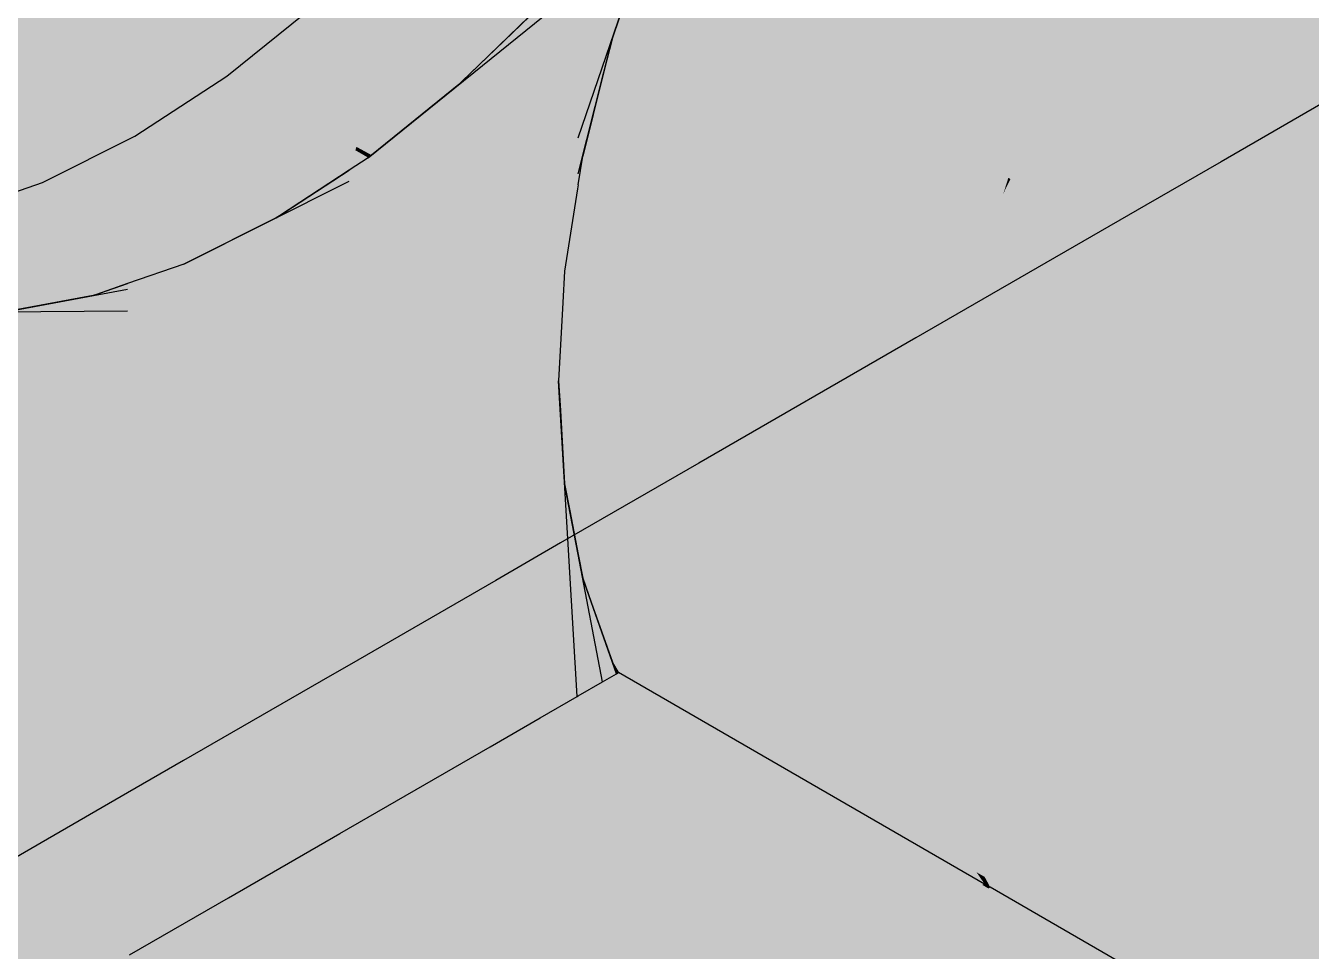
# Model space of a CAD drawing. Extents: x 0 to 297, y 0 to 210.
# Drawn here: x 206.05 to 212.49, y 155.5 to 160.14 of the extents above; entities that cross this region are included whole.
import ezdxf

# ---------------------------------------------------------------- set-up
doc = ezdxf.new("R2010")
doc.units = 0
doc.layers.add('SOMBRA', color=8, linetype='CONTINUOUS')
doc.layers.add('VISIBLE', color=7, linetype='CONTINUOUS')

msp = doc.modelspace()

# ---------------------------------------------------------------- linework, layer by layer
at = {"layer": 'SOMBRA', "color": 253}
for points in [[(205.2475, 159.1121), (205.2375, 160.1521), (206.6005, 163.665)], [(205.6854, 159.1933), (205.2475, 159.1121), (206.6005, 163.665)], [(206.139, 159.351), (205.6854, 159.1933), (206.6005, 163.665)], [(206.6005, 159.5825), (206.139, 159.351), (206.6005, 163.665)], [(207.5156, 160.2499), (207.062, 159.8838), (206.6005, 163.665)], [(207.062, 159.8838), (206.6005, 159.5825), (206.6005, 163.665)], [(208.7313, 160.1039), (210.5104, 161.2658), (210.5104, 160.781)], [(208.7313, 160.2521), (210.5104, 161.2658), (208.7313, 160.1039)], [(208.7313, 159.8884), (210.5104, 160.781), (210.5104, 160.2167)], [(208.7313, 160.1039), (210.5104, 160.781), (208.7313, 159.8884)], [(212.0376, 159.8315), (211.6613, 160.6168), (212.0376, 160.7476)], [(213.4002, 160.2423), (212.0376, 159.8315), (212.0376, 160.7476)], [(211.6613, 159.7618), (210.5104, 160.2167), (211.6613, 160.6168)], [(212.0376, 159.8315), (211.6613, 159.7618), (211.6613, 160.6168)], [(210.0997, 160.1504), (211.1946, 159.9785), (210.2376, 160.5673)], [(211.2855, 160.2065), (210.2376, 160.5673), (211.1946, 159.9785)], [(211.2855, 160.2065), (211.4316, 160.1221), (211.6812, 160.4385)], [(211.4316, 160.1221), (212.4021, 159.9945), (211.6812, 160.4385)], [(212.5404, 160.2355), (211.6812, 160.4385), (212.4021, 159.9945)], [(208.7313, 160.3346), (208.7313, 160.2521), (208.2227, 159.8417)], [(208.7313, 160.2521), (208.7313, 160.1039), (207.7691, 159.4756)], [(213.4002, 160.2423), (212.9967, 160.0093), (212.0376, 159.8315)], [(213.4935, 159.6853), (212.5404, 160.2355), (212.4021, 159.9945)], [(210.5104, 159.5484), (208.7313, 159.5981), (210.5104, 160.2167)], [(208.7313, 159.8884), (210.5104, 160.2167), (208.7313, 159.5981)], [(211.6613, 159.7618), (210.5104, 159.5484), (210.5104, 160.2167)], [(211.4316, 160.1221), (211.2855, 160.2065), (211.1946, 159.9785)], [(207.6729, 159.4128), (208.7313, 160.1039), (208.7313, 159.8884)], [(210.0997, 160.1504), (211.0454, 159.6044), (211.1946, 159.9785)], [(211.4316, 160.1221), (211.1946, 159.9785), (211.2995, 159.914)], [(212.2155, 159.6695), (211.4316, 160.1221), (211.2995, 159.914)], [(211.4316, 160.1221), (212.2155, 159.6695), (212.4021, 159.9945)], [(211.0454, 159.6044), (211.2995, 159.914), (211.1946, 159.9785)], [(212.0376, 159.8315), (212.9967, 160.0093), (212.0376, 159.4556)], [(212.2155, 159.6695), (213.3205, 159.4287), (212.4021, 159.9945)], [(213.4935, 159.6853), (212.4021, 159.9945), (213.3205, 159.4287)], [(211.0454, 159.6044), (211.0875, 159.5801), (211.2995, 159.914)], [(211.0875, 159.5801), (212.0992, 159.422), (211.2995, 159.914)], [(212.2155, 159.6695), (211.2995, 159.914), (212.0992, 159.422)], [(207.6729, 159.3575), (208.7313, 159.8884), (208.7313, 159.5981)], [(207.6729, 159.4128), (208.7313, 159.8884), (207.6729, 159.3575)], [(211.6613, 159.7618), (212.0376, 159.8315), (212.0376, 159.4556)], [(210.5104, 159.5484), (211.6613, 159.7618), (211.6613, 159.2383)], [(211.6613, 159.7618), (212.0376, 159.4556), (211.6613, 159.2383)], [(213.1279, 159.1428), (212.2155, 159.6695), (212.0992, 159.422)], [(212.2155, 159.6695), (213.1279, 159.1428), (213.3205, 159.4287)], [(208.7313, 159.2186), (207.6729, 159.2302), (208.7313, 159.5981)], [(207.6729, 159.3575), (208.7313, 159.5981), (207.6729, 159.2302)], [(210.5104, 159.5484), (208.7313, 159.2186), (208.7313, 159.5981)], [(211.0875, 159.5801), (211.9418, 159.0869), (212.0992, 159.422)], [(208.7313, 159.2186), (210.5104, 159.5484), (210.5104, 158.7399)], [(210.5104, 159.5484), (211.6613, 159.2383), (210.802, 158.7422)], [(210.5104, 159.5484), (210.802, 158.7422), (210.5104, 158.7399)], [(207.6729, 159.4128), (207.6729, 159.3575), (207.3076, 159.1742)], [(211.9418, 159.0869), (212.9831, 158.8782), (212.0992, 159.422)], [(213.1279, 159.1428), (212.0992, 159.422), (212.9831, 158.8782)], [(207.6729, 159.3575), (207.6729, 159.2302), (206.8461, 158.9427)], [(207.6729, 159.0224), (206.5648, 158.8449), (207.6729, 159.2302)], [(208.7313, 159.2186), (207.6729, 159.0224), (207.6729, 159.2302)], [(207.6729, 159.0224), (208.7313, 159.2186), (208.7313, 158.7258)], [(208.7313, 159.2186), (210.5104, 158.7399), (208.7313, 158.7258)], [(211.9418, 159.0869), (212.8198, 158.5799), (212.9831, 158.8782)], [(206.5648, 158.817), (207.6729, 159.0224), (207.6729, 158.7174)], [(207.6729, 159.0224), (206.5648, 158.817), (206.5648, 158.8449)], [(207.6729, 159.0224), (208.7313, 158.7258), (207.6729, 158.7174)], [(204.9471, 158.8659), (206.5648, 158.1617), (206.5648, 157.6275)], [(204.9471, 158.8659), (206.5648, 157.6275), (204.9471, 158.8234)], [(204.9471, 158.8234), (206.5648, 157.6275), (206.5648, 156.779)], [(204.9471, 158.8234), (206.5648, 156.779), (204.9471, 158.6406)], [(206.5648, 158.817), (206.5648, 158.7087), (205.9546, 158.7038)], [(206.5648, 158.817), (206.3925, 158.785), (206.5648, 158.8449)], [(206.5648, 158.817), (207.6729, 158.7174), (206.5648, 158.7087)], [(206.5648, 158.5015), (206.5648, 158.1617), (205.1553, 158.7752)], [(208.7313, 158.7258), (210.5104, 158.7399), (210.5104, 158.5739)], [(210.5104, 158.7399), (210.802, 158.7422), (210.5104, 158.5739)], [(206.5648, 158.7087), (206.5648, 158.5015), (205.5398, 158.7006)], [(206.5648, 158.7087), (207.6729, 158.7174), (207.6729, 158.2863)], [(206.5648, 158.7087), (207.6729, 158.2863), (206.5648, 158.5015)], [(207.6729, 158.7174), (208.7313, 158.7258), (208.7313, 158.0808)], [(207.6729, 158.7174), (208.7313, 158.0808), (207.6729, 158.2863)], [(208.7313, 158.7258), (210.5104, 158.5739), (209.4235, 157.9464)], [(208.7313, 158.7258), (209.4235, 157.9464), (208.7313, 158.0808)], [(204.9471, 158.6406), (206.5648, 156.2959), (206.1636, 156.0643)], [(204.9471, 158.6406), (206.5648, 156.779), (206.5648, 156.2959)], [(204.9471, 158.6406), (206.1636, 156.0643), (204.9471, 158.2104)], [(206.5648, 158.5015), (207.6729, 158.2863), (207.6729, 157.6793)], [(206.5648, 158.5015), (207.6729, 157.6793), (206.5648, 158.1617)], [(207.6729, 158.2863), (208.7313, 157.5467), (208.4073, 157.3597)], [(207.6729, 158.2863), (208.7313, 158.0808), (208.7313, 157.5467)], [(207.6729, 158.2863), (208.4073, 157.3597), (207.6729, 157.6793)], [(204.9471, 158.2104), (206.1636, 156.0643), (205.5022, 155.6824)], [(206.5648, 158.1617), (207.6729, 156.9357), (207.5761, 156.8798)], [(206.5648, 158.1617), (207.6729, 157.6793), (207.6729, 156.9357)], [(206.5648, 158.1617), (207.5761, 156.8798), (206.5648, 157.6275)], [(208.7313, 158.0808), (209.4235, 157.9464), (208.7313, 157.5467)], [(207.6729, 157.6793), (208.4073, 157.3597), (207.6729, 156.9357)], [(206.5648, 157.6275), (207.5761, 156.8798), (206.8444, 156.4573)], [(206.5648, 157.6275), (206.8444, 156.4573), (206.5648, 156.779)], [(206.5648, 156.779), (206.8444, 156.4573), (206.5648, 156.2959)]]:
    msp.add_solid(points, dxfattribs=at)
at = {"layer": 'SOMBRA', "color": 252}
for points in [[(205.2148, 159.8825), (206.574, 163.1257), (205.8934, 163.2567)], [(205.2148, 159.8825), (206.574, 160.77), (206.574, 163.1257)], [(206.574, 159.9658), (208.8198, 161.7783), (208.8198, 162.2366)], [(206.574, 159.9658), (208.8198, 162.2366), (206.574, 160.77)], [(206.574, 159.192), (208.8198, 161.3689), (208.8198, 161.7783)], [(206.574, 159.192), (208.8198, 161.7783), (206.574, 159.9658)], [(206.574, 158.4235), (208.8198, 160.999), (208.8198, 161.3689)], [(206.574, 158.4235), (208.8198, 161.3689), (206.574, 159.192)], [(206.574, 157.6321), (208.8198, 160.6615), (208.8198, 160.999)], [(206.574, 157.6321), (208.8198, 160.999), (206.574, 158.4235)], [(208.8198, 160.0665), (209.1665, 160.7233), (209.1665, 160.9029)], [(208.8198, 160.0665), (209.1665, 160.9029), (208.8198, 160.3516)], [(205.2148, 158.869), (206.574, 159.9658), (206.574, 160.77)], [(205.2148, 158.869), (206.574, 160.77), (205.2148, 159.8825)], [(208.8198, 159.8062), (209.1665, 160.6056), (209.1665, 160.7233)], [(208.8198, 159.8062), (209.1665, 160.7233), (208.8198, 160.0665)], [(206.574, 156.7808), (208.8198, 160.3516), (208.8198, 160.6615)], [(206.574, 156.7808), (208.8198, 160.6615), (206.574, 157.6321)], [(208.8198, 159.5757), (209.1665, 160.6056), (208.8198, 159.8062)], [(208.8198, 159.5757), (209.1665, 160.5878), (209.1665, 160.6056)], [(208.991, 160.0754), (210.0452, 159.9444), (209.1371, 160.5019)], [(210.0997, 160.1504), (209.1371, 160.5019), (210.0452, 159.9444)], [(206.574, 155.8129), (208.8198, 160.0665), (208.8198, 160.3516)], [(206.574, 155.8129), (208.8198, 160.3516), (206.574, 156.7808)], [(207.8578, 160.0638), (207.5156, 160.2499), (207.5517, 160.2849)], [(207.8578, 160.0638), (207.5517, 160.2849), (207.9157, 160.3003)], [(207.8578, 160.0638), (207.9157, 160.3003), (208.5548, 160.3272)], [(207.8578, 160.0638), (208.5548, 160.3272), (208.6606, 160.2661)], [(207.7096, 159.53), (207.062, 159.8838), (207.5156, 160.2499)], [(207.8553, 160.0537), (207.5156, 160.2499), (207.8578, 160.0638)], [(207.7096, 159.53), (207.5156, 160.2499), (207.8553, 160.0537)], [(207.8578, 160.0638), (208.6606, 160.2661), (208.2383, 159.8568)], [(211.0454, 159.6044), (210.0997, 160.1504), (210.0452, 159.9444)], [(208.8198, 159.8062), (208.8198, 160.0665), (206.574, 155.8129)], [(207.7096, 159.53), (207.8553, 160.0537), (208.2227, 159.8417)], [(208.2227, 159.8417), (207.8553, 160.0537), (207.8578, 160.0638)], [(208.2227, 159.8417), (207.8578, 160.0638), (208.2383, 159.8568)], [(208.8198, 159.3942), (208.991, 160.0754), (208.8198, 159.5757)], [(209.9358, 159.5299), (208.991, 160.0754), (208.9485, 159.9064)], [(208.991, 160.0754), (209.9358, 159.5299), (210.0452, 159.9444)], [(205.2148, 157.8746), (206.574, 159.192), (206.574, 159.9658)], [(205.2148, 157.8746), (206.574, 159.9658), (205.2148, 158.869)], [(214.6526, 158.7111), (212.0376, 159.4556), (212.9967, 160.0093)], [(208.8423, 159.4839), (209.896, 159.3267), (208.9485, 159.9064)], [(209.9358, 159.5299), (208.9485, 159.9064), (209.896, 159.3267)], [(209.9358, 159.5299), (210.9729, 159.3749), (210.0452, 159.9444)], [(211.0454, 159.6044), (210.0452, 159.9444), (210.9729, 159.3749)], [(206.6005, 159.5825), (207.062, 159.8838), (207.7048, 159.5127)], [(207.7048, 159.5127), (207.062, 159.8838), (207.7096, 159.53)], [(207.7096, 159.53), (208.2227, 159.8417), (207.7853, 159.4887)], [(208.8198, 159.8062), (206.574, 155.4847), (207.0694, 155.7707)], [(208.8198, 159.8062), (206.574, 155.8129), (206.574, 155.4847)], [(208.8198, 159.5757), (208.8198, 159.8062), (207.0694, 155.7707)], [(206.139, 159.351), (206.6005, 159.5825), (207.3076, 159.1742)], [(206.6005, 159.5825), (207.7048, 159.5127), (207.6729, 159.4128)], [(206.6005, 159.5825), (207.6729, 159.4128), (207.3241, 159.185)], [(207.3076, 159.1742), (206.6005, 159.5825), (207.3241, 159.185)], [(208.8198, 159.5757), (207.0694, 155.7707), (207.6263, 156.0923)], [(208.8198, 159.3942), (208.8198, 159.5757), (207.6263, 156.0923)], [(211.0875, 159.5801), (211.0454, 159.6044), (210.9729, 159.3749)], [(211.0875, 159.5801), (210.9729, 159.3749), (210.9834, 159.3685)], [(211.9418, 159.0869), (211.0875, 159.5801), (210.9834, 159.3685)], [(207.7048, 159.5127), (207.7691, 159.4756), (207.6729, 159.4128)], [(207.7691, 159.4756), (207.7048, 159.5127), (207.7096, 159.53)], [(207.7691, 159.4756), (207.7096, 159.53), (207.7853, 159.4887)], [(210.8135, 159.0232), (209.9358, 159.5299), (209.896, 159.3267)], [(209.9358, 159.5299), (210.8135, 159.0232), (210.9484, 159.2974)], [(209.9358, 159.5299), (210.9484, 159.2974), (210.9729, 159.3749)], [(208.8198, 159.3401), (208.8423, 159.4839), (208.8198, 159.3942)], [(209.8167, 158.9213), (208.8423, 159.4839), (208.8198, 159.3401)], [(208.8423, 159.4839), (209.8167, 158.9213), (209.896, 159.3267)], [(213.9582, 157.8982), (211.6613, 159.2383), (212.0376, 159.4556)], [(213.9582, 157.8982), (212.0376, 159.4556), (214.6526, 158.7111)], [(208.8198, 159.3942), (207.6263, 156.0923), (208.0516, 156.3378)], [(208.8198, 159.3401), (208.8198, 159.3942), (208.0516, 156.3378)], [(206.2219, 158.8947), (205.6854, 159.1933), (206.139, 159.351)], [(206.139, 159.351), (207.3076, 159.1742), (206.8626, 158.951)], [(206.8461, 158.9427), (206.139, 159.351), (206.8626, 158.951)], [(206.2219, 158.8947), (206.139, 159.351), (206.8461, 158.9427)], [(208.8198, 159.3401), (208.0516, 156.3378), (208.379, 156.5268)], [(208.7521, 158.9081), (208.8176, 159.3187), (208.8165, 159.3194)], [(208.7521, 158.9081), (208.775, 158.8948), (208.8176, 159.3187)], [(208.775, 158.8948), (209.7925, 158.7248), (208.8176, 159.3187)], [(208.8198, 159.3401), (208.8165, 159.3194), (208.8176, 159.3187)], [(209.8167, 158.9213), (208.8198, 159.3401), (208.8176, 159.3187)], [(209.8167, 158.9213), (208.8176, 159.3187), (209.7925, 158.7248)], [(209.8167, 158.9213), (210.7385, 158.8113), (209.896, 159.3267)], [(210.8135, 159.0232), (209.896, 159.3267), (210.7385, 158.8113)], [(210.9484, 159.2974), (210.9834, 159.3685), (210.9729, 159.3749)], [(210.9484, 159.2974), (211.8493, 158.837), (210.9834, 159.3685)], [(211.9418, 159.0869), (210.9834, 159.3685), (211.8493, 158.837)], [(210.9484, 159.2974), (210.8135, 159.0232), (210.8543, 158.9996)], [(210.9484, 159.2974), (210.8543, 158.9996), (211.7238, 158.4976)], [(210.9484, 159.2974), (211.7238, 158.4976), (211.8493, 158.837)], [(205.2148, 156.8649), (206.574, 158.4235), (206.574, 159.192)], [(205.2148, 156.8649), (206.574, 159.192), (205.2148, 157.8746)], [(205.2594, 159.1054), (205.6854, 159.1933), (206.1962, 158.8984)], [(206.1962, 158.8984), (205.6854, 159.1933), (206.2219, 158.8947)], [(211.2257, 158.4976), (210.802, 158.7422), (211.6613, 159.2383)], [(213.9582, 157.8982), (211.2257, 158.4976), (211.6613, 159.2383)], [(205.2594, 159.1054), (206.1962, 158.8984), (206.3925, 158.785)], [(205.2594, 159.1054), (206.3925, 158.785), (205.9703, 158.7067)], [(212.8198, 158.5799), (211.9418, 159.0869), (211.8493, 158.837)], [(210.8543, 158.9996), (210.8135, 159.0232), (210.7385, 158.8113)], [(210.8543, 158.9996), (210.7385, 158.8113), (210.8015, 158.7727)], [(211.7238, 158.4976), (210.8543, 158.9996), (210.8015, 158.7727)], [(206.2219, 158.8947), (206.8461, 158.9427), (206.5648, 158.8449)], [(206.3925, 158.785), (206.1962, 158.8984), (206.2219, 158.8947)], [(206.2219, 158.8947), (206.5648, 158.8449), (206.4087, 158.7907)], [(206.3925, 158.785), (206.2219, 158.8947), (206.4087, 158.7907)], [(208.7521, 158.9081), (208.379, 156.5268), (208.6291, 156.6712)], [(208.775, 158.8948), (208.7521, 158.9081), (208.7434, 158.7508)], [(208.775, 158.8948), (208.7434, 158.7508), (208.7693, 158.7351)], [(209.7444, 158.3351), (208.775, 158.8948), (208.7693, 158.7351)], [(208.775, 158.8948), (209.7444, 158.3351), (209.7925, 158.7248)], [(210.6144, 158.4608), (209.8167, 158.9213), (209.7925, 158.7248)], [(209.8167, 158.9213), (210.6144, 158.4608), (210.7385, 158.8113)], [(210.6144, 158.4608), (210.8015, 158.7727), (210.7385, 158.8113)], [(211.7238, 158.4976), (212.7051, 158.3116), (211.8493, 158.837)], [(212.8198, 158.5799), (211.8493, 158.837), (212.7051, 158.3116)], [(208.7218, 158.3577), (208.7693, 158.7351), (208.7434, 158.7508)], [(211.1921, 158.4403), (210.5104, 158.5739), (210.802, 158.7422)], [(210.6144, 158.4608), (210.7154, 158.4025), (210.8015, 158.7727)], [(210.7154, 158.4025), (211.6567, 158.2495), (210.8015, 158.7727)], [(211.7238, 158.4976), (210.8015, 158.7727), (211.6567, 158.2495)], [(211.1921, 158.4403), (210.802, 158.7422), (211.2257, 158.4976)], [(208.7218, 158.3577), (208.7551, 158.3385), (208.7693, 158.7351)], [(208.7551, 158.3385), (209.7363, 158.1491), (208.7693, 158.7351)], [(209.7444, 158.3351), (208.7693, 158.7351), (209.7363, 158.1491)], [(209.7444, 158.3351), (210.5691, 158.2517), (209.7925, 158.7248)], [(210.6144, 158.4608), (209.7925, 158.7248), (210.5691, 158.2517)], [(210.5443, 157.3385), (209.4235, 157.9464), (210.5104, 158.5739)], [(210.5443, 157.3385), (210.5104, 158.5739), (211.1921, 158.4403)], [(211.1921, 158.4403), (211.2257, 158.4976), (211.3932, 158.4009)], [(213.9582, 157.8982), (211.3932, 158.4009), (211.2257, 158.4976)], [(212.5746, 158.0064), (211.7238, 158.4976), (211.6567, 158.2495)], [(211.7238, 158.4976), (212.5746, 158.0064), (212.7051, 158.3116)], [(205.2148, 155.7988), (206.574, 157.6321), (206.574, 158.4235)], [(205.2148, 155.7988), (206.574, 158.4235), (205.2148, 156.8649)], [(213.2179, 157.0314), (210.5443, 157.3385), (211.1921, 158.4403)], [(210.7154, 158.4025), (210.6144, 158.4608), (210.5691, 158.2517)], [(213.2179, 157.0314), (211.1921, 158.4403), (211.3932, 158.4009)], [(208.7218, 158.3577), (208.6291, 156.6712), (208.8145, 156.7783)], [(208.7551, 158.3385), (208.7218, 158.3577), (208.7305, 158.2105)], [(210.7154, 158.4025), (210.5691, 158.2517), (210.6833, 158.1821)], [(211.5654, 157.9117), (210.7154, 158.4025), (210.6833, 158.1821)], [(210.7154, 158.4025), (211.5654, 157.9117), (211.6567, 158.2495)], [(213.3986, 157.243), (211.3932, 158.4009), (213.9582, 157.8982)], [(213.2179, 157.0314), (211.3932, 158.4009), (213.3986, 157.243)], [(208.7551, 158.3385), (208.7305, 158.2105), (208.7608, 158.1922)], [(209.7202, 157.7813), (208.7551, 158.3385), (208.7608, 158.1922)], [(208.7551, 158.3385), (209.7202, 157.7813), (209.7363, 158.1491)], [(210.4935, 157.9026), (209.7444, 158.3351), (209.7363, 158.1491)], [(209.7444, 158.3351), (210.4935, 157.9026), (210.5691, 158.2517)], [(210.4935, 157.9026), (210.6833, 158.1821), (210.5691, 158.2517)], [(211.5654, 157.9117), (212.4915, 157.7387), (211.6567, 158.2495)], [(212.5746, 158.0064), (211.6567, 158.2495), (212.4915, 157.7387)], [(208.7521, 157.8423), (208.7608, 158.1922), (208.7305, 158.2105)], [(208.7521, 157.8423), (208.775, 157.8291), (208.7608, 158.1922)], [(208.775, 157.8291), (209.7283, 157.6093), (208.7608, 158.1922)], [(209.7202, 157.7813), (208.7608, 158.1922), (209.7283, 157.6093)], [(210.4935, 157.9026), (210.6311, 157.8232), (210.6833, 158.1821)], [(210.6311, 157.8232), (211.5247, 157.6695), (210.6833, 158.1821)], [(211.5654, 157.9117), (210.6833, 158.1821), (211.5247, 157.6695)], [(209.7202, 157.7813), (210.4784, 157.6993), (209.7363, 158.1491)], [(210.4935, 157.9026), (209.7363, 158.1491), (210.4784, 157.6993)], [(208.7313, 157.5467), (209.4235, 157.9464), (210.4595, 157.3482)], [(210.5443, 157.3385), (210.4595, 157.3482), (209.4235, 157.9464)], [(210.6311, 157.8232), (210.4935, 157.9026), (210.4784, 157.6993)], [(212.3964, 157.432), (211.5654, 157.9117), (211.5247, 157.6695)], [(211.5654, 157.9117), (212.3964, 157.432), (212.4915, 157.7387)], [(208.8198, 157.4885), (208.7521, 157.8423), (208.8145, 156.7783)], [(208.775, 157.8291), (208.7521, 157.8423), (208.7779, 157.7076)], [(208.775, 157.8291), (208.7779, 157.7076), (208.7921, 157.699)], [(209.7444, 157.2694), (208.775, 157.8291), (208.7921, 157.699)], [(208.775, 157.8291), (209.7444, 157.2694), (209.7283, 157.6093)], [(210.453, 157.3582), (209.7202, 157.7813), (209.7283, 157.6093)], [(209.7202, 157.7813), (210.453, 157.3582), (210.4784, 157.6993)], [(210.6311, 157.8232), (210.4784, 157.6993), (210.6203, 157.6133)], [(211.4693, 157.3393), (210.6311, 157.8232), (210.6203, 157.6133)], [(210.6311, 157.8232), (211.4693, 157.3393), (211.5247, 157.6695)], [(212.3964, 157.432), (212.5099, 157.7275), (212.4915, 157.7387)], [(212.3964, 157.432), (212.4149, 157.4213), (212.5099, 157.7275)], [(212.4149, 157.4213), (213.3348, 157.2228), (212.5099, 157.7275)], [(208.8198, 157.4885), (208.7921, 157.699), (208.7779, 157.7076)], [(208.8198, 157.4885), (209.7687, 157.1146), (208.7921, 157.699)], [(209.7444, 157.2694), (208.7921, 157.699), (209.7687, 157.1146)], [(210.453, 157.3582), (210.6203, 157.6133), (210.4784, 157.6993)], [(211.4693, 157.3393), (212.3461, 157.1691), (211.5247, 157.6695)], [(212.3964, 157.432), (211.5247, 157.6695), (212.3461, 157.1691)], [(206.574, 156.7808), (206.574, 157.6321), (205.2148, 155.7988)], [(209.7444, 157.2694), (210.4681, 157.1636), (209.7283, 157.6093)], [(210.453, 157.3582), (209.7283, 157.6093), (210.4681, 157.1636)], [(210.453, 157.3582), (210.6028, 157.2718), (210.6203, 157.6133)], [(210.6028, 157.2718), (211.4556, 157.107), (210.6203, 157.6133)], [(211.4693, 157.3393), (210.6203, 157.6133), (211.4556, 157.107)], [(210.012, 156.4332), (208.4073, 157.3597), (208.7313, 157.5467)], [(210.012, 156.4332), (208.7313, 157.5467), (210.4595, 157.3482)], [(208.8198, 157.4885), (208.8145, 156.7783), (208.8198, 156.7813)], [(208.8198, 157.4885), (208.8198, 156.7813), (208.9416, 156.8516)], [(208.8198, 157.4885), (208.8423, 157.3707), (209.8167, 156.8081)], [(208.8198, 157.4885), (209.8167, 156.8081), (209.7687, 157.1146)], [(212.4149, 157.4213), (212.3964, 157.432), (212.3461, 157.1691)], [(212.4149, 157.4213), (212.3461, 157.1691), (212.3645, 157.1579)], [(213.237, 156.9466), (212.4149, 157.4213), (212.3645, 157.1579)], [(212.4149, 157.4213), (213.237, 156.9466), (213.3348, 157.2228)], [(209.858, 156.1712), (207.6729, 156.9357), (208.4073, 157.3597)], [(209.858, 156.1712), (208.4073, 157.3597), (210.012, 156.4332)], [(208.8423, 157.3707), (208.9416, 156.8516), (209.0117, 156.8921)], [(209.8167, 156.8081), (208.8423, 157.3707), (208.8848, 157.2507)], [(210.012, 156.4332), (210.4595, 157.3482), (210.5271, 157.3092)], [(210.6028, 157.2718), (210.453, 157.3582), (210.4681, 157.1636)], [(210.5271, 157.3092), (210.4595, 157.3482), (210.5443, 157.3385)], [(212.4881, 156.177), (210.5271, 157.3092), (210.5443, 157.3385)], [(212.4881, 156.177), (210.5443, 157.3385), (213.2179, 157.0314)], [(212.2882, 156.8665), (211.4693, 157.3393), (211.4556, 157.107)], [(211.4693, 157.3393), (212.2882, 156.8665), (212.3461, 157.1691)], [(210.4935, 156.8369), (209.7444, 157.2694), (209.7687, 157.1146)], [(209.7444, 157.2694), (210.4935, 156.8369), (210.4681, 157.1636)], [(212.401, 156.075), (210.012, 156.4332), (210.5271, 157.3092)], [(210.6028, 157.2718), (210.4681, 157.1636), (210.6136, 157.076)], [(212.401, 156.075), (210.5271, 157.3092), (212.4881, 156.177)], [(211.437, 156.7901), (210.6028, 157.2718), (210.6136, 157.076)], [(210.6028, 157.2718), (211.437, 156.7901), (211.4556, 157.107)], [(208.991, 156.9508), (209.8565, 156.6734), (208.8848, 157.2507)], [(209.8167, 156.8081), (208.8848, 157.2507), (209.8565, 156.6734)], [(210.4935, 156.8369), (210.6136, 157.076), (210.4681, 157.1636)], [(212.2882, 156.8665), (212.3645, 157.1579), (212.3461, 157.1691)], [(212.2882, 156.8665), (212.3067, 156.8558), (212.3645, 157.1579)], [(212.3067, 156.8558), (213.1757, 156.6637), (212.3645, 157.1579)], [(213.237, 156.9466), (212.3645, 157.1579), (213.1757, 156.6637)], [(209.8167, 156.8081), (210.5388, 156.6538), (209.7687, 157.1146)], [(210.4935, 156.8369), (209.7687, 157.1146), (210.5388, 156.6538)], [(210.4935, 156.8369), (210.6311, 156.7575), (210.6136, 157.076)], [(210.6311, 156.7575), (211.4507, 156.5717), (210.6136, 157.076)], [(211.437, 156.7901), (210.6136, 157.076), (211.4507, 156.5717)], [(211.437, 156.7901), (212.2714, 156.6126), (211.4556, 157.107)], [(212.2882, 156.8665), (211.4556, 157.107), (212.2714, 156.6126)], [(215.1832, 155.9697), (212.4881, 156.177), (213.2179, 157.0314)], [(208.991, 156.9508), (209.0117, 156.8921), (209.0211, 156.8976)], [(209.9358, 156.4053), (208.991, 156.9508), (209.0211, 156.8976)], [(208.991, 156.9508), (209.9358, 156.4053), (209.8565, 156.6734)], [(207.4411, 156.2627), (206.8444, 156.4573), (207.5761, 156.8798)], [(207.4411, 156.2627), (207.5761, 156.8798), (207.6408, 156.8424)], [(207.6408, 156.8424), (207.5761, 156.8798), (207.6729, 156.9357)], [(209.858, 156.1712), (207.6408, 156.8424), (207.6729, 156.9357)], [(209.9358, 156.4053), (209.0211, 156.8976), (209.96, 156.3555)], [(207.4411, 156.2627), (207.6408, 156.8424), (208.7293, 156.2139)], [(209.858, 156.1712), (208.7293, 156.2139), (207.6408, 156.8424)], [(210.6144, 156.3475), (209.8167, 156.8081), (209.8565, 156.6734)], [(209.8167, 156.8081), (210.6144, 156.3475), (210.5388, 156.6538)], [(210.6311, 156.7575), (210.4935, 156.8369), (210.5388, 156.6538)], [(212.3067, 156.8558), (212.2882, 156.8665), (212.2714, 156.6126)], [(212.3067, 156.8558), (212.2714, 156.6126), (212.2899, 156.6014)], [(213.1161, 156.3885), (212.3067, 156.8558), (212.2899, 156.6014)], [(212.3067, 156.8558), (213.1161, 156.3885), (213.1757, 156.6637)], [(206.574, 156.7808), (205.2148, 154.7), (205.294, 154.7457)], [(206.574, 156.7808), (205.2148, 155.7988), (205.2148, 154.7)], [(206.574, 155.8129), (206.574, 156.7808), (205.294, 154.7457)], [(210.6311, 156.7575), (210.5388, 156.6538), (210.6632, 156.5793)], [(211.4693, 156.2736), (210.6311, 156.7575), (210.6632, 156.5793)], [(210.6311, 156.7575), (211.4693, 156.2736), (211.4507, 156.5717)], [(212.2519, 156.3196), (211.437, 156.7901), (211.4507, 156.5717)], [(211.437, 156.7901), (212.2519, 156.3196), (212.2714, 156.6126)], [(209.9358, 156.4053), (210.6893, 156.1787), (209.8565, 156.6734)], [(210.6144, 156.3475), (209.8565, 156.6734), (210.6893, 156.1787)], [(210.6144, 156.3475), (210.6632, 156.5793), (210.5388, 156.6538)], [(210.6144, 156.3475), (210.7154, 156.2892), (210.6632, 156.5793)], [(210.7154, 156.2892), (211.5099, 156.0726), (210.6632, 156.5793)], [(211.4693, 156.2736), (210.6632, 156.5793), (211.5099, 156.0726)], [(211.4693, 156.2736), (212.2688, 156.0788), (211.4507, 156.5717)], [(212.2519, 156.3196), (211.4507, 156.5717), (212.2688, 156.0788)], [(212.2519, 156.3196), (212.2899, 156.6014), (212.2714, 156.6126)], [(212.2519, 156.3196), (212.2705, 156.3089), (212.2899, 156.6014)], [(212.2705, 156.3089), (213.0956, 156.1131), (212.2899, 156.6014)], [(213.1161, 156.3885), (212.2899, 156.6014), (213.0956, 156.1131)], [(206.5648, 156.2959), (206.8444, 156.4573), (207.1632, 156.2732)], [(207.4411, 156.2627), (207.1632, 156.2732), (206.8444, 156.4573)], [(209.858, 156.1712), (210.012, 156.4332), (210.5084, 156.1466)], [(212.401, 156.075), (210.5084, 156.1466), (210.012, 156.4332)], [(210.8135, 155.8986), (209.9358, 156.4053), (209.96, 156.3555)], [(209.9358, 156.4053), (210.8135, 155.8986), (210.6893, 156.1787)], [(207.1721, 155.482), (206.1636, 156.0643), (206.5648, 156.2959)], [(207.1721, 155.482), (206.5648, 156.2959), (207.1632, 156.2732)], [(210.8135, 155.8986), (209.96, 156.3555), (210.8539, 155.8394)], [(210.7154, 156.2892), (210.6144, 156.3475), (210.6893, 156.1787)], [(212.2705, 156.3089), (212.2519, 156.3196), (212.2688, 156.0788)], [(212.2705, 156.3089), (212.2688, 156.0788), (212.2873, 156.0676)], [(213.0756, 155.8441), (212.2705, 156.3089), (212.2873, 156.0676)], [(212.2705, 156.3089), (213.0756, 155.8441), (213.0956, 156.1131)], [(207.398, 156.1376), (207.1632, 156.2732), (207.4411, 156.2627)], [(207.1721, 155.482), (207.1632, 156.2732), (207.398, 156.1376)], [(209.2198, 155.0858), (207.398, 156.1376), (207.4411, 156.2627)], [(209.2198, 155.0858), (207.4411, 156.2627), (208.7293, 156.2139)], [(210.7154, 156.2892), (210.6893, 156.1787), (210.7682, 156.1318)], [(211.5654, 155.7985), (210.7154, 156.2892), (210.7682, 156.1318)], [(210.7154, 156.2892), (211.5654, 155.7985), (211.5099, 156.0726)], [(212.2882, 155.8007), (211.4693, 156.2736), (211.5099, 156.0726)], [(211.4693, 156.2736), (212.2882, 155.8007), (212.2688, 156.0788)], [(209.5907, 155.7166), (208.7293, 156.2139), (209.858, 156.1712)], [(209.2198, 155.0858), (208.7293, 156.2139), (209.5907, 155.7166)], [(211.4658, 154.9802), (209.5907, 155.7166), (209.858, 156.1712)], [(211.4658, 154.9802), (209.858, 156.1712), (210.5084, 156.1466)], [(210.8135, 155.8986), (210.7682, 156.1318), (210.6893, 156.1787)], [(212.401, 156.075), (212.4881, 156.177), (212.6833, 156.0643)], [(215.1832, 155.9697), (212.6833, 156.0643), (212.4881, 156.177)], [(209.1052, 154.8908), (207.1721, 155.482), (207.398, 156.1376)], [(209.1052, 154.8908), (207.398, 156.1376), (209.2198, 155.0858)], [(211.8169, 155.3912), (210.5084, 156.1466), (212.401, 156.075)], [(211.4658, 154.9802), (210.5084, 156.1466), (211.8169, 155.3912)], [(210.8135, 155.8986), (210.8543, 155.875), (210.7682, 156.1318)], [(210.8543, 155.875), (211.6325, 155.6183), (210.7682, 156.1318)], [(211.5654, 155.7985), (210.7682, 156.1318), (211.6325, 155.6183)], [(206.9526, 154.845), (205.5022, 155.6824), (206.1636, 156.0643)], [(206.9526, 154.845), (206.1636, 156.0643), (207.1721, 155.482)], [(211.5654, 155.7985), (212.3385, 155.5767), (211.5099, 156.0726)], [(212.2882, 155.8007), (211.5099, 156.0726), (212.3385, 155.5767)], [(214.1558, 155.082), (211.8169, 155.3912), (212.401, 156.075)], [(212.2882, 155.8007), (212.2873, 156.0676), (212.2688, 156.0788)], [(212.2882, 155.8007), (212.3067, 155.79), (212.2873, 156.0676)], [(212.3067, 155.79), (213.0961, 155.5803), (212.2873, 156.0676)], [(213.0756, 155.8441), (212.2873, 156.0676), (213.0961, 155.5803)], [(214.1558, 155.082), (212.401, 156.075), (212.6833, 156.0643)], [(210.8543, 155.875), (210.8135, 155.8986), (210.8539, 155.8394)], [(210.8543, 155.875), (210.8539, 155.8394), (210.8825, 155.8229)], [(211.7238, 155.373), (210.8543, 155.875), (210.8825, 155.8229)], [(210.8543, 155.875), (211.7238, 155.373), (211.6325, 155.6183)], [(206.574, 155.8129), (205.294, 154.7457), (206.3247, 155.3408)], [(206.574, 155.8129), (206.3247, 155.3408), (206.574, 155.4847)], [(211.7238, 155.373), (210.8825, 155.8229), (211.756, 155.3186)], [(212.3964, 155.3187), (211.5654, 155.7985), (211.6325, 155.6183)], [(211.5654, 155.7985), (212.3964, 155.3187), (212.3385, 155.5767)], [(212.3067, 155.79), (212.2882, 155.8007), (212.3385, 155.5767)], [(212.3067, 155.79), (212.3385, 155.5767), (212.3571, 155.5656)], [(213.1161, 155.3227), (212.3067, 155.79), (212.3571, 155.5656)], [(212.3067, 155.79), (213.1161, 155.3227), (213.0961, 155.5803)], [(209.5297, 154.9069), (209.2198, 155.0858), (209.5907, 155.7166)], [(209.5297, 154.9069), (209.5907, 155.7166), (210.9032, 154.9589)], [(211.4658, 154.9802), (210.9032, 154.9589), (209.5907, 155.7166)], [(206.9402, 154.8089), (204.9471, 155.3619), (205.5022, 155.6824)], [(206.9402, 154.8089), (205.5022, 155.6824), (206.9526, 154.845)], [(211.7238, 155.373), (212.4794, 155.1151), (211.6325, 155.6183)], [(212.3964, 155.3187), (211.6325, 155.6183), (212.4794, 155.1151)], [(212.3964, 155.3187), (212.3571, 155.5656), (212.3385, 155.5767)], [(212.3964, 155.3187), (212.4149, 155.308), (212.3571, 155.5656)], [(212.4149, 155.308), (213.1774, 155.0747), (212.3571, 155.5656)], [(213.1161, 155.3227), (212.3571, 155.5656), (213.1774, 155.0747)]]:
    msp.add_solid(points, dxfattribs=at)
at = {"layer": 'SOMBRA', "color": 254}
for points in [[(209.8962, 156.3004), (209.0117, 156.8921), (208.9416, 156.8516)], [(209.9524, 156.349), (209.0211, 156.8976), (209.0117, 156.8921)], [(209.8962, 156.3004), (209.9524, 156.349), (209.0117, 156.8921)], [(209.9524, 156.349), (209.96, 156.3555), (209.0211, 156.8976)], [(208.8163, 156.7772), (208.9416, 156.8516), (208.8198, 156.7813)], [(208.8163, 156.7772), (209.8962, 156.3004), (208.9416, 156.8516)], [(208.6938, 156.6339), (208.8145, 156.7783), (208.6291, 156.6712)], [(208.6938, 156.6339), (208.8163, 156.7772), (208.8145, 156.7783)], [(208.6938, 156.6339), (209.7945, 156.2125), (208.8163, 156.7772)], [(208.8163, 156.7772), (208.8198, 156.7813), (208.8145, 156.7783)], [(208.8163, 156.7772), (209.7945, 156.2125), (209.8962, 156.3004)], [(208.5286, 156.4404), (208.6291, 156.6712), (208.379, 156.5268)], [(208.5286, 156.4404), (208.6938, 156.6339), (208.6291, 156.6712)], [(208.5286, 156.4404), (209.6459, 156.0842), (208.6938, 156.6339)], [(208.6938, 156.6339), (209.6459, 156.0842), (209.7945, 156.2125)], [(208.3124, 156.1873), (208.379, 156.5268), (208.0516, 156.3378)], [(208.3124, 156.1873), (208.5286, 156.4404), (208.379, 156.5268)], [(208.3124, 156.1873), (209.4455, 155.911), (208.5286, 156.4404)], [(208.5286, 156.4404), (209.4455, 155.911), (209.6459, 156.0842)], [(208.0314, 155.8584), (208.0516, 156.3378), (207.6263, 156.0923)], [(208.0314, 155.8584), (208.3124, 156.1873), (208.0516, 156.3378)], [(209.7945, 156.2125), (210.7474, 155.809), (209.8962, 156.3004)], [(209.8962, 156.3004), (210.8413, 155.8358), (209.9524, 156.349)], [(209.8962, 156.3004), (210.7474, 155.809), (210.8413, 155.8358)], [(209.9524, 156.349), (210.8539, 155.8394), (209.96, 156.3555)], [(209.9524, 156.349), (210.8413, 155.8358), (210.8539, 155.8394)], [(208.0314, 155.8584), (209.1833, 155.6844), (208.3124, 156.1873)], [(208.3124, 156.1873), (209.1833, 155.6844), (209.4455, 155.911)], [(209.6459, 156.0842), (210.5772, 155.7606), (209.7945, 156.2125)], [(209.7945, 156.2125), (210.5772, 155.7606), (210.7474, 155.809)], [(207.6635, 155.4276), (207.6263, 156.0923), (207.0694, 155.7707)], [(207.6635, 155.4276), (208.0314, 155.8584), (207.6263, 156.0923)], [(209.4455, 155.911), (210.3289, 155.6899), (209.6459, 156.0842)], [(209.6459, 156.0842), (210.3289, 155.6899), (210.5772, 155.7606)], [(209.1833, 155.6844), (209.9938, 155.5945), (209.4455, 155.911)], [(209.4455, 155.911), (209.9938, 155.5945), (210.3289, 155.6899)], [(207.6635, 155.4276), (208.8426, 155.39), (208.0314, 155.8584)], [(208.0314, 155.8584), (208.8426, 155.39), (209.1833, 155.6844)], [(210.5772, 155.7606), (210.8082, 155.774), (210.7474, 155.809)], [(210.7474, 155.809), (210.8737, 155.8171), (210.8413, 155.8358)], [(210.7474, 155.809), (210.8082, 155.774), (210.8737, 155.8171)], [(210.8082, 155.774), (211.746, 155.3135), (210.8737, 155.8171)], [(210.8413, 155.8358), (210.8825, 155.8229), (210.8539, 155.8394)], [(210.8413, 155.8358), (210.8737, 155.8171), (210.8825, 155.8229)], [(210.8737, 155.8171), (211.756, 155.3186), (210.8825, 155.8229)], [(210.8737, 155.8171), (211.746, 155.3135), (211.756, 155.3186)], [(206.4476, 155.2698), (207.0694, 155.7707), (206.574, 155.4847)], [(206.4476, 155.2698), (207.6635, 155.4276), (207.0694, 155.7707)], [(210.3289, 155.6899), (210.6894, 155.6958), (210.5772, 155.7606)], [(210.5772, 155.7606), (210.6894, 155.6958), (210.8082, 155.774)], [(210.6894, 155.6958), (211.6712, 155.2757), (210.8082, 155.774)], [(210.8082, 155.774), (211.6712, 155.2757), (211.746, 155.3135)], [(208.8426, 155.39), (209.5553, 155.4696), (209.1833, 155.6844)], [(209.1833, 155.6844), (209.5553, 155.4696), (209.9938, 155.5945)], [(209.9938, 155.5945), (210.5162, 155.5817), (210.3289, 155.6899)], [(210.3289, 155.6899), (210.5162, 155.5817), (210.6894, 155.6958)], [(210.5162, 155.5817), (211.5358, 155.2071), (210.6894, 155.6958)], [(210.6894, 155.6958), (211.5358, 155.2071), (211.6712, 155.2757)], [(209.5553, 155.4696), (210.2824, 155.4278), (209.9938, 155.5945)], [(209.9938, 155.5945), (210.2824, 155.4278), (210.5162, 155.5817)], [(210.2824, 155.4278), (211.3383, 155.1071), (210.5162, 155.5817)], [(210.5162, 155.5817), (211.3383, 155.1071), (211.5358, 155.2071)]]:
    msp.add_solid(points, dxfattribs=at)
at = {"layer": 'VISIBLE'}
for p, q in [((208.8198, 159.5757), (209.1665, 160.5878)), ((209.1371, 160.5019), (208.991, 160.0754)), ((208.2227, 159.8417), (208.7313, 160.3346)), ((207.062, 159.8838), (207.5156, 160.2499)), ((207.7691, 159.4756), (208.7313, 160.2521)), ((208.6606, 160.2661), (208.2383, 159.8568)), ((208.8198, 159.3942), (208.991, 160.0754)), ((208.991, 160.0754), (208.9485, 159.9064)), ((212.9967, 160.0093), (212.0376, 159.4556)), ((208.9485, 159.9064), (208.8423, 159.4839)), ((206.6005, 159.5825), (207.062, 159.8838)), ((208.2227, 159.8417), (207.7853, 159.4887)), ((208.2383, 159.8568), (208.2227, 159.8417)), ((206.139, 159.351), (206.6005, 159.5825)), ((207.7691, 159.4756), (207.6729, 159.4128)), ((207.7853, 159.4887), (207.7691, 159.4756)), ((208.8198, 159.3401), (208.8423, 159.4839)), ((212.0376, 159.4556), (211.6613, 159.2383)), ((207.3076, 159.1742), (207.6729, 159.4128)), ((207.6729, 159.4128), (207.3241, 159.185)), ((205.6854, 159.1933), (206.139, 159.351)), ((206.8461, 158.9427), (207.6729, 159.3575)), ((208.8165, 159.3194), (208.7521, 158.9081)), ((208.8198, 159.3401), (208.8165, 159.3194)), ((211.6613, 159.2383), (210.802, 158.7422)), ((207.3076, 159.1742), (206.8626, 158.951)), ((207.3241, 159.185), (207.3076, 159.1742)), ((206.8461, 158.9427), (206.5648, 158.8449)), ((206.8626, 158.951), (206.8461, 158.9427)), ((208.7521, 158.9081), (208.7434, 158.7508)), ((205.9546, 158.7038), (206.5648, 158.817)), ((206.3925, 158.785), (206.5648, 158.8449)), ((206.5648, 158.8449), (206.4087, 158.7907)), ((206.3925, 158.785), (205.9703, 158.7067)), ((206.4087, 158.7907), (206.3925, 158.785)), ((208.7434, 158.7508), (208.7218, 158.3577)), ((210.802, 158.7422), (210.5104, 158.5739)), ((205.5398, 158.7006), (206.5648, 158.7087)), ((210.5104, 158.5739), (209.4235, 157.9464)), ((208.8145, 156.7783), (208.7218, 158.3577)), ((208.7218, 158.3577), (208.7305, 158.2105)), ((208.7305, 158.2105), (208.7521, 157.8423)), ((209.4235, 157.9464), (208.7313, 157.5467)), ((208.8198, 157.4885), (208.7521, 157.8423)), ((208.7521, 157.8423), (208.7779, 157.7076)), ((208.7779, 157.7076), (208.8198, 157.4885)), ((208.7313, 157.5467), (208.4073, 157.3597)), ((208.9416, 156.8516), (208.8198, 157.4885)), ((208.8198, 157.4885), (208.8423, 157.3707)), ((208.4073, 157.3597), (207.6729, 156.9357)), ((209.0117, 156.8921), (208.8423, 157.3707)), ((208.8423, 157.3707), (208.8848, 157.2507)), ((208.8848, 157.2507), (208.991, 156.9508)), ((209.0211, 156.8976), (208.991, 156.9508)), ((207.5761, 156.8798), (206.8444, 156.4573)), ((207.6729, 156.9357), (207.5761, 156.8798)), ((208.9416, 156.8516), (209.0117, 156.8921)), ((209.0117, 156.8921), (209.0211, 156.8976)), ((209.96, 156.3555), (209.0211, 156.8976)), ((208.8198, 156.7813), (208.9416, 156.8516)), ((208.6291, 156.6712), (208.8145, 156.7783)), ((208.8145, 156.7783), (208.8198, 156.7813)), ((208.379, 156.5268), (208.6291, 156.6712)), ((208.0516, 156.3378), (208.379, 156.5268)), ((206.8444, 156.4573), (206.5648, 156.2959)), ((206.5648, 156.2959), (206.1636, 156.0643)), ((207.6263, 156.0923), (208.0516, 156.3378)), ((210.8539, 155.8394), (209.96, 156.3555)), ((206.1636, 156.0643), (205.5022, 155.6824)), ((207.0694, 155.7707), (207.6263, 156.0923)), ((210.8825, 155.8229), (210.8539, 155.8394)), ((211.756, 155.3186), (210.8825, 155.8229)), ((206.574, 155.4847), (207.0694, 155.7707))]:
    msp.add_line(p, q, dxfattribs=at)

doc.saveas('drawing.dxf')
